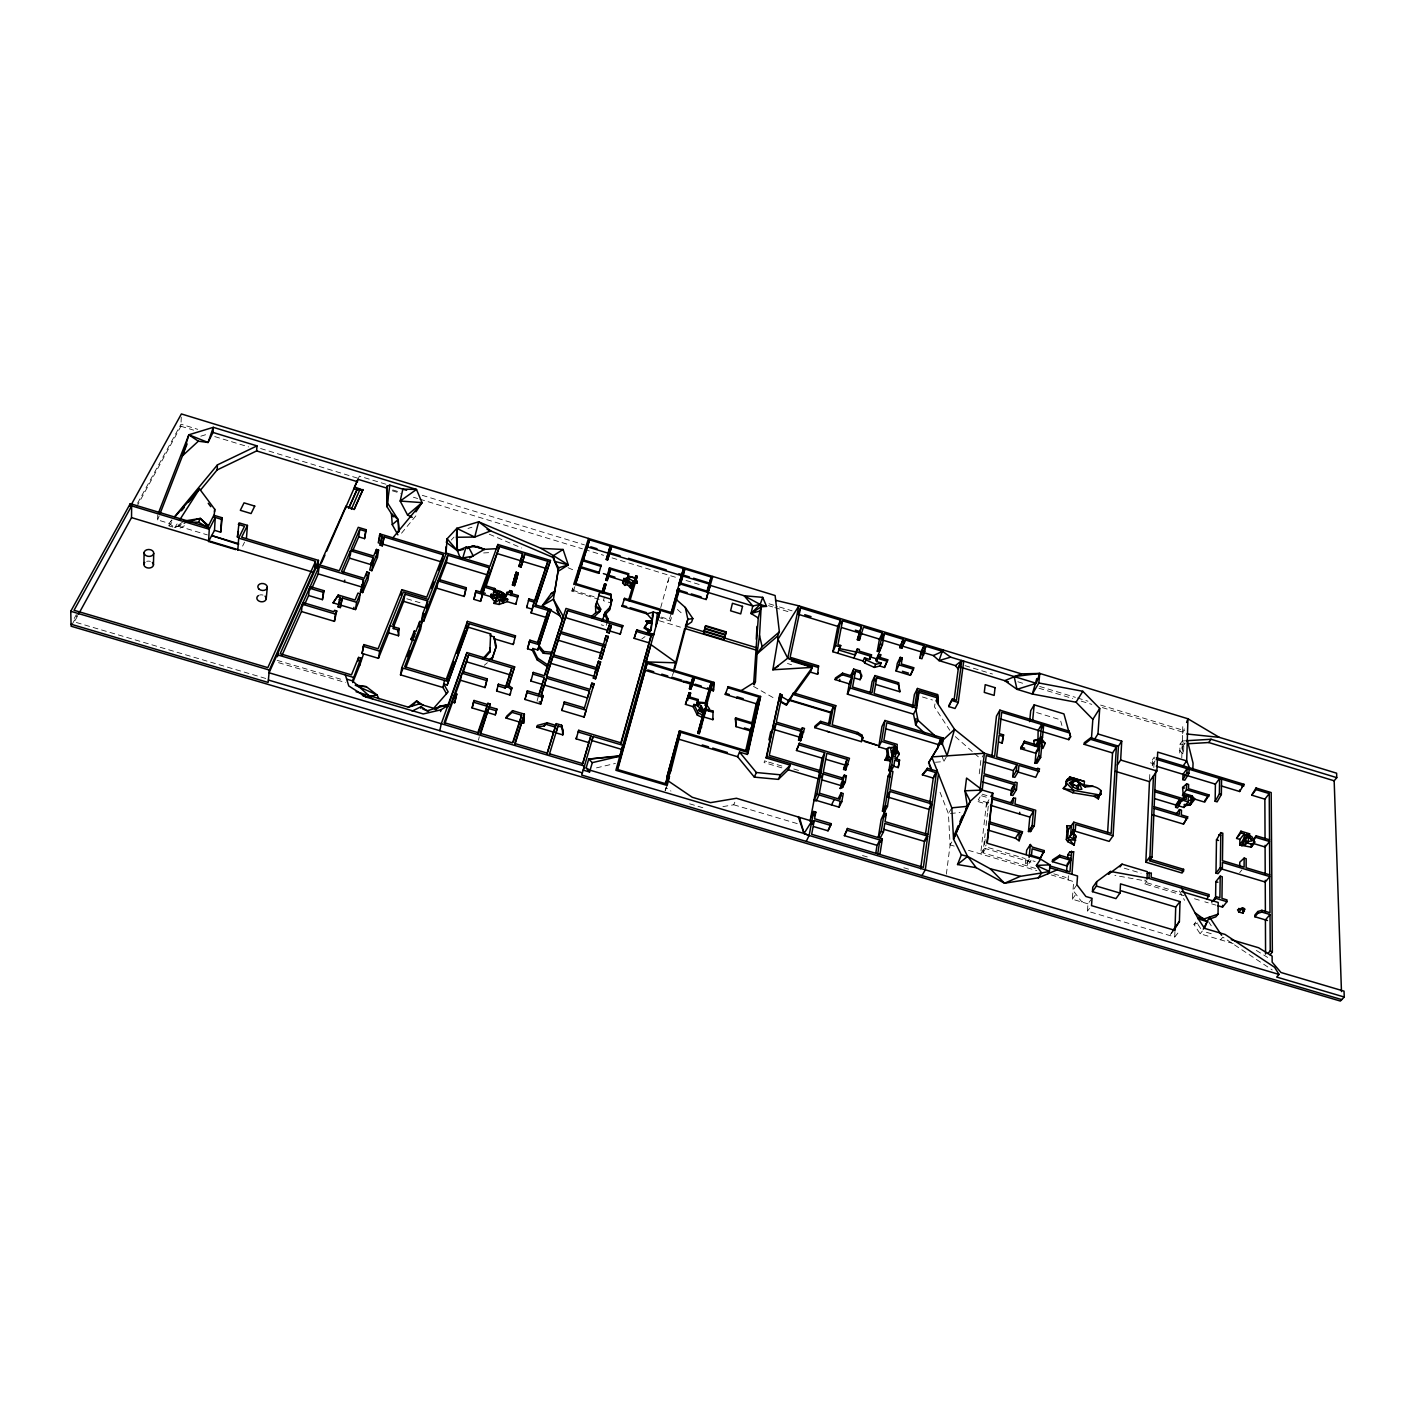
<?xml version="1.0" encoding="UTF-8"?>
<svg xmlns="http://www.w3.org/2000/svg" width="1415" height="1415" viewBox="0 0 1415 1415"><rect width="100%" height="100%" fill="white"/><g stroke="black" fill="none" stroke-linecap="round" stroke-linejoin="round"><path stroke-width="0.75" stroke-dasharray="5 3.75" d="M176.716 526.734L186.497 522.223L174.752 527.636L169.093 523.373L157.613 519.906L157.755 514.812M1185.222 743.07L1179.809 750.746L1183.559 754.266L1183.877 743.989L1182.303 740.965L1186.177 740.735L1183.877 743.989L1180.022 744.219L1179.668 754.903M172.842 527.052L169.004 525.902L169.093 523.373L171.852 520.03M1092.026 898.313L1087.958 903.831L1087.463 911.154L1174.751 936.995L1174.945 930.893M1181.773 757.892L1182.781 726.196M136.583 507.012L180.925 426.251L181.315 415.992M1152.305 765.798L1152.588 759.519M1153.826 767.549L1154.286 757.06L1150.324 762.773L1154.445 764.029M1184.125 895.66L1144.841 883.951L1145.018 879.918M1149.564 779.541L1149.847 773.262M1087.958 903.831L1072.34 899.215L1073.649 881.58L1051.416 874.983M1068.396 875.814L1068.077 879.918L1070.005 877.123M1027.874 860.249L1027.325 865.98L1031.04 860.302M1025.84 858.87L1025.221 865.361L1028.917 859.683L1035.143 861.523M986.573 802.376L980.648 853.952L986.22 844.897M1035.497 868.421L982.983 852.803L985.158 833.63M986.078 825.564L987.493 813.165M987.723 811.096L988.643 802.995L978.278 799.899L981.727 794.045L987.971 795.92M985.176 839.537L984.186 848.204L1033.834 862.973M979.251 773.793L980.011 767.514M980.259 765.427L981.002 759.165L983.567 754.708M946.37 874.134L950.119 844.879L948.421 813.678L939.082 789.782M934.944 703.962L934.519 706.969L949.748 730.246M607.424 620.442L606.186 626.279L601.234 624.793M478.465 740.187L479.296 736.72M665.085 790.578L665.828 787.607L670.94 791.073M537.046 701.203L538.443 696.021M658.152 617.276L670.339 620.973L671.453 616.887M599.182 599.394L571.89 591.116L573.836 584.077M594.052 596.723L573.606 590.515L574.578 586.995M660.717 607.601L669.666 575.392M604.417 597.165L603.374 600.65L610.926 602.949M573.606 590.515L574.879 586.588M571.89 591.116L572.951 587.809M667.668 582.556L668.428 580.256M670.993 614.358L669.242 619.522L661.017 617.028M670.339 620.973L671.506 617.524M672.408 675.503L674.194 670.409M1182.533 733.554L1185.239 726.16M665.315 790.419L667.173 785.466M157.613 519.906L159.17 515.909M954.188 846.082L950.119 844.879L951.747 841.023M722.924 806.621L733.713 804.781L735.093 801.527M357.977 479.314L359.392 476.13L386.631 484.443M242.619 546.084L244.547 542.14M74.234 618.461L76.339 614.623M137.556 503.262L180.996 424.217L197.764 429.329M72.183 624.316L77.454 614.694M77.489 616.091L74.305 621.893L266.745 678.758M935.457 762.26L943.805 761.553L946.281 757.06M951.8 807.841L948.421 813.678L960.042 812.546M950.119 844.879L951.835 841.978M988.997 799.705L986.379 804.074L976.014 800.978M988.731 801.969L986.114 806.338L988.201 806.957M1172.947 930.309L1169.763 935.527L1174.061 930.097M982.983 852.803L986.52 847.054L1024.885 858.481M177.123 523.939L174.752 527.636L184.127 521.038M1152.235 764.967L1155.188 760.686M1076.903 884.764L1072.995 890.371L1081.962 902.062L1083.925 899.268M1180.022 744.219L1182.303 740.965M1072.34 899.215L1076.249 893.626M1087.463 911.154L1089.497 908.395M1144.841 883.951L1146.911 881.191L1114.879 875.39M1174.751 936.995L1179.084 931.583M1233.19 943.557L1200.115 933.758L1193.942 924.366L1196.135 921.66L1201.282 929.496M1239.681 872.631L1241.892 869.889M1200.115 933.758L1202.325 931.07M169.004 525.902L171.781 522.542M401.542 533.207L416.629 514.936M1220.579 939.825L1222.825 937.137L1272.226 969.912M169.093 523.373L171.993 520.083M451.244 540.088L454.003 537.116M484.266 665.28L487.397 662.733M641.826 638.943L645.028 636.626M184.463 525.761L178.679 528.803L178.768 526.274L207.404 534.905M1193.942 924.366L1197.762 923.058M200.824 436.191L206.908 434.317M467.994 528.432L471.956 527.229M596.493 767.867L615.454 763.41M483.629 552.947L491.889 552.487M1053.857 873.869L1066.114 877.512M968.444 850.327L1036.841 870.649M1206.429 932.273L1214.618 934.714M277.163 660.345L344.11 680.208M278.49 662.662L345.649 682.578M733.713 804.781L798.502 823.972M689.653 803.826L705.802 808.602M862.496 855.509L870.72 857.95M903.831 867.731L912.074 870.172M793.815 768.999L802.093 771.476M766.629 761.5L764.489 760.863L764.118 762.561L784.246 768.575M768.699 762.119L783.22 766.452M1124.235 868.173L1141.056 873.197M1146.981 882.801L1180.057 892.653M1194.472 898.737L1202.732 901.213M1204.802 901.833L1208.233 902.858M1211.682 903.867L1215.998 905.158M406.83 598.775L421.281 603.126M981.532 795.761L987.776 797.635M1036.629 712.559L1060.348 719.775L1061.922 725.471M922.438 696.976L932.467 700.018M659.337 620.76L680.456 627.163M787.483 663.494L791.551 664.714M422.254 495.321L584.466 544.881M260.608 448.52L359.056 478.588M769.017 603.781L777.401 606.345M779.506 607L792.099 610.838M1039.636 686.434L1075.382 697.347M1077.487 698.002L1087.994 701.203M1100.605 705.059L1184.726 730.741M392.786 489.944L398.906 491.801M180.925 426.251L193.607 430.125M214.744 436.581L248.562 446.892M392.273 490.775L400.728 493.357M413.41 497.231L417.637 498.522M419.742 499.159L582.467 548.843M584.59 549.498L603.604 555.299M612.058 557.881L677.573 577.886M686.027 580.468L700.832 584.979M768.451 605.638L772.678 606.929M774.801 607.566L789.588 612.094M964.995 665.634L992.481 674.035M1017.845 681.765L1024.177 683.71M1038.964 688.221L1072.782 698.55M1081.237 701.132L1091.814 704.352M1102.373 707.588L1184.797 732.74M489.289 534.216L521.693 548.012M568.069 567.733L574.048 570.298M753.505 686.399L775.632 699.063M1256.29 950.42L1267.663 957.442M955.32 736.631L972.972 752.126M974.581 753.523L981.002 759.165M677.396 609.458L683.728 615.03M1208.498 921.607L1212.124 927.073M1179.456 890.902L1184.55 900.329M941.965 755.734L943.805 761.553M1182.091 747.491L1183.559 754.266M146.7 561.366A4.793 3.449 3.4 0 1 150.361 561.384M259.476 595.096A4.705 3.467 6 0 1 263.048 595.096"/><path stroke-width="1.5" d="M894.139 754.16L894.846 745.404L881.527 741.407L878.768 746.872L886.533 749.207L887.205 755.115L884.994 760.103L890.442 760.952L894.846 745.404M1251.727 795.159L1256.042 789.588L1269.237 793.585L1264.869 799.157L1251.727 795.159L1256.042 787.978L1271.183 792.559L1272.35 952.136L1269.998 954.789M1248.702 835.628L1251.833 836.583L1254.734 842.031L1251.302 847.143L1239.841 845.073L1239.876 839.413L1244.245 833.877L1240.92 832.887L1236.569 838.405L1239.876 839.413M1249.587 833.806L1247.977 841.73L1244.386 839.714L1248.826 836.424L1249.587 833.806L1240.92 831.189L1236.569 838.405M1244.634 909.721L1243.201 909.898L1244.369 911.172L1243.944 908.342L1243.077 913.223L1238.832 911.968L1237.541 909.792L1242.547 907.917L1244.634 908.996L1243.077 913.223L1243.201 909.898L1238.656 908.448M1221.428 785.979L1239.681 791.516L1243.962 784.299L1156.338 757.679M1269.768 874.859L1246.137 867.766L1246.173 858.71L1244.139 858.109L1244.103 867.165L1222.454 860.656L1222.825 833.223L1220.809 832.621L1216.493 839.856L1215.98 873.055L1217.997 873.674L1222.365 868.173L1222.436 862.389L1269.768 876.593L1265.24 882.023L1220.137 868.509M1239.841 845.073L1244.227 837.892L1244.245 833.877M1254.221 842.951L1250.984 844.118L1246.88 842.88L1241.839 845.675L1246.226 838.494L1246.244 834.479L1249.587 835.487L1246.615 838.069L1246.244 834.479M1239.681 791.516L1239.699 789.906M1239.717 866.387L1239.752 862.23L1244.139 858.109M1240.92 832.887L1240.92 831.189M220.669 532.199L221.483 519.323L215.257 517.448L214.496 530.324L220.669 532.199L222.243 517.784L213.842 515.255L207.846 527.034L130.268 503.652L130.251 506.535L181.385 413.941L775.119 595.52L779.364 631.851L777.631 636.078L757.025 653.872L755.415 681.694L754.142 684.825M78.532 614.163L131.524 517.607L131.648 505.863L209.261 529.245L208.571 541.467L235.721 549.621M1217.643 905.653L1222.542 907.121L1226.982 901.691L1227 899.905L1221.959 898.401L1222.242 876.769L1220.208 876.168L1215.839 881.651L1215.556 898.914M1222.542 907.121L1222.578 905.335M1220.208 876.168L1219.889 897.782L1216.086 896.65L1211.7 902.098M1215.98 873.055L1220.314 867.572L1220.809 832.621M1215.131 801.279L1219.376 793.939L1219.606 778.515L1215.414 784.14L1215.131 801.279L1217.112 801.881L1221.357 794.54L1221.57 779.117M1213.858 901.16L1216.086 896.65M1208.994 919.202L1215.821 916.867L1218.032 914.161L1218.209 902.452L1181.56 891.521M143.905 564.09L144.118 552.469M1191.996 798.29L1204.749 802.146L1208.958 794.894L1188.512 788.703L1188.618 784.494L1186.637 783.892L1182.604 787.465L1183.577 799.422M1206.995 899.109L1209.206 894.598L1151.138 877.265L1151.315 872.967L1147.247 873.409M153.439 565.045L153.722 553.424A4.829 3.467 3.5 0 0 146.912 549.745A4.829 3.467 3.5 0 0 146.116 555.688A4.829 3.467 3.5 0 0 153.722 553.424M484.673 657.993L489.838 652.174L489.944 648.052M489.838 652.174L490.634 633.938L468.241 627.199L469.019 623.644L514.936 637.44L515.485 635.83L467.428 621.38L446.309 679.112L404.672 666.713L421.935 622.122L419.742 621.468L415.833 631.568L414.224 631.09L414.524 636.785M1184.974 797.193L1183.824 793.373L1191.996 795.849L1194.932 799.174L1190.333 804.817L1188.14 801.898L1181.808 799.953L1177.687 805.577L1184.001 807.487L1184.037 805.966L1190.333 804.817L1193.34 798.874L1186.442 795.177L1182.197 800.855M521.994 722.764L523.621 723.242L523.833 715.866L514.936 744.467M1191.908 799.21L1191.996 795.849L1190.528 797.848M1192.88 769.389L1193.04 763.127L1187.291 740.116M513.344 741.831L519.783 722.11L506.004 718.024L506.588 716.308L512.619 710.648L524.381 714.15L523.621 723.242M1189.467 767.744L1186.69 760.934L1157.682 752.108L1156.886 771.034L1149.475 781.646L1145.832 862.195L1182.038 873.02L1183.541 871.039L1183.594 869.305L1149.422 859.082M1182.356 795.389L1186.477 789.729L1186.637 783.892M1182.852 779.63L1186.973 772.767L1187.079 768.646L1183.011 774.323L1182.852 779.63L1184.815 780.213L1188.936 773.351L1189.06 769.247M1152.128 814.669L1183.506 824.114L1187.698 816.826L1181.33 814.916L1181.49 810.176L1179.473 809.575L1176.396 813.802M1154.799 791.781L1179.809 799.351L1175.706 804.976L1175.617 807.328L1177.616 807.93L1181.808 799.953M1050.072 867.802L1077.54 875.973L1076.903 884.764L1085.906 896.491L1092.026 898.313L1091.531 905.635L1174.061 930.097L1179.402 921.395L1180.004 901.585L1120.503 883.88L1120.008 893.077L1115.94 898.613L1092.451 891.645L1092.751 887.258L1096.713 881.669L1110.474 871.445L1148.98 878.414L1209.171 896.367M1183.506 824.114L1187.698 816.826M1174.945 930.893L1175.724 907.068L1180.004 901.585M1179.473 809.575L1179.332 814.297L1154.145 806.709M1175.617 807.328L1179.809 799.351M708.402 696.268L709.976 689.83L713.355 690.856L713.885 682.348L646.001 661.902L650.918 644.621L676.388 662.821L674.194 670.409M713.355 690.856L713.885 682.348M540.99 548.348L563.082 549.48L568.282 564.939L558.607 567.786L553.424 599.253L559.88 615.72L542.387 605.532L554.344 593.822L558.607 567.786L554.68 561.401L553.442 555.617L540.99 548.348L478.659 521.817L456.833 528.379L447.105 538.797L446.397 542.423L457.416 550.718L460.246 557.97M456.479 537.258L456.833 528.379L474.732 537.063L490.757 530.908L478.659 521.817L474.732 537.063L456.479 537.258L457.416 550.718L463.466 549.462M592.319 762.632L589.56 771.989L586.146 767.938L588.711 759.077L592.319 762.632L619.805 756.211L622.954 745.334L593.15 736.472L591.859 740.54L621.61 749.366M1183.541 871.039L1149.334 860.815L1151.987 857.225L1155.719 770.291M1146.999 879.175L1147.317 871.675L1122.042 864.14L1108.476 874.24L1110.474 871.445M1148.98 878.414L1149.245 872.347M1145.832 862.195L1149.935 856.606L1153.455 775.951M158.551 512.761L188.849 434.794L198.348 441.197L208.058 442.471L213.011 432.442L213.294 427.33L416.505 489.449L422.024 502.626L415.922 511.841M753.629 684.259L758.245 617.966L761.164 606.805L760.156 604.435L744.184 595.75L710.471 585.456L708.031 592.337M779.364 631.851L762.154 646.673L757.025 653.872L759.519 635.636L761.164 606.805L766.559 606.381L762.685 597.342L744.184 595.75L752.798 605.991L751.029 613.491L758.245 617.966M214.567 511.77L214.726 509.259L199.533 488.9L174.894 516.811M217.132 469.939L217.432 464.881L256.999 445.884L256.61 450.925L217.132 469.939L200.771 489.767M756.264 639.226L757.007 626.332M916.036 718.466L915.664 724.904L925.357 733.731M1073.985 830.835L1109.148 841.377L1113.092 835.734L1118.434 746.165L1121.741 741.177L1097.969 733.961L1094.75 738.966M1117.319 765.002L1120.645 760.032L1121.741 741.177M1116.364 747.155L1112.544 752.939L1084.173 744.325L1090.629 739.337L1116.364 747.155L1111.146 833.382L1073.79 822.186L1066.981 831.649L1066.362 839.573L1067.706 841.642L1074.144 845.091L1076.001 836.407L1072.941 832.48L1076.001 836.407L1074.639 838.441M1107.609 832.586L1112.544 752.939M1092.451 891.645L1096.43 886.073L1096.713 881.669M1097.969 733.961L1099.72 708.473L1082.811 691.281L1038.84 682.967L1032.366 694.022L1017.014 689.335L1004.721 680.668L1021.435 673.876L1039.76 673.434L1187.928 718.767L1219.27 737.339L1336.609 773.191L1336.768 777.649L1334.168 780.797L1341.473 991.579M246.458 538.213L247.448 525.389L239.064 522.86L237.366 537.222L238.428 531.421M237.808 550.24L238.693 538.107L244.512 526.274L238.304 524.399M1090.629 739.337L1090.753 737.746L1118.434 746.165M1091.46 738.418L1092.84 719.351L1099.72 708.473M1084.173 744.325L1084.279 742.734L1090.753 737.746M1084.138 785.06L1084.403 781.416L1069.616 777.047L1066.132 781.328L1065.76 785.856L1063.249 788.491L1072.729 792.718L1094.007 796.291L1098.358 798.874L1100.852 790.507C1094.874 784.069 1084.88 787.165 1078 782.283L1075.011 778.551L1067.458 779.276L1066.132 781.328L1075.011 778.551L1085.093 786.952L1093.088 786.245M445.584 553.23L446.079 546.738M1071.933 874.311L1073.649 851.759L1069.793 851.812L1067.9 854.607L1067.6 858.463M1066.981 831.649L1066.91 825.741L1071.332 825.865L1070.766 833.311L1072.818 833.93L1075.276 830.269L1075.718 824.521L1113.092 835.734M1066.556 871.764L1067.14 864.229L1070.996 858.587L1059.694 855.226L1052.512 859.878L1052.371 861.647L1066.998 865.998L1070.854 860.355L1059.552 856.995L1052.371 861.647M1071.562 851.14L1069.97 871.888L1049.488 865.785M1076.001 836.407L1073.295 838.918L1069.581 836.813L1073.207 829.65L1073.79 822.186M840.828 796.397L841.094 792.878L843.252 793.514L841.784 801.721L839.095 807.151L814.279 799.776L816.88 794.31L820.965 772.643L766.771 756.459L766.116 757.945L790.331 765.179L788.261 769.778L778.356 779.382L754.354 777.136L737.604 756.724L678.174 739.001M1066.362 839.573L1067.706 837.538L1068.325 829.615L1066.91 825.741M1042.165 731.573L1068.803 739.656L1070.607 736.791L1069.086 731.166L999.874 710.135L996.478 716.078L991.915 755.928M1067.458 779.276L1065.76 785.856M1070.607 736.791L1069.086 731.166M1068.803 739.656L1068.926 738.064M1059.552 856.995L1059.694 855.226M646.567 632.894L653.606 634.946L653.695 633.973L646.567 632.894L650.688 630.418L651.837 621.468L645.965 621.079L647.858 623.325L651.271 623.201L651.837 621.468L648.424 621.61L644.25 628.03L649.609 632.01L650.175 630.294L646.885 628.755L650.688 630.418M1057.076 869.889L1038.38 877.831L1004.544 883.243L976.191 867.678L957.531 864.53L961.369 854.819L953.533 839.095L967.312 806.338L964.959 790.79L982.417 790.083L992.87 793.231L987.228 843.234L1040.626 859.135L1049.948 864.848L1049.382 871.41L1047.754 873.851M1030.403 855.102L1040.396 858.074L1044.305 850.627L1032.278 847.037L1030.35 844.507L1026.671 850.22L1026.246 854.536M1040.396 858.074L1044.305 850.627M213.983 517.448L214.726 509.259M266.232 598.757L267.276 587.437M794.505 694.004L810.3 672.072L817.605 674.283L818.542 665.881L790.118 657.268L800.589 607.955L840.545 620.159L835.646 645.558L832.887 651.749L863.062 660.947L864.671 662.998L874.293 667.402L879.776 666.023L884.516 667.456L887.718 659.797L880.218 657.515L880.714 654.721L878.697 654.101L875.779 660.239M1073.295 838.918L1073.897 832.338L1070.766 833.311M986.998 842.792L991.95 798.874L1033.481 811.326L1029.837 817.092L1028.457 831.525L1030.598 831.542L1030.951 827.669M1029.13 857.508L1030.35 844.507M1028.457 831.525L1032.119 825.776L1033.481 811.326M1039.866 746.43L1037.867 745.829L1039.99 742.327L1042.006 742.946L1040.644 757.396L1037.071 763.233L1034.984 763.286L1038.734 755.734L1039.512 747.456L1024.159 742.822L1020.657 748.694L1035.939 753.311L1039.512 747.456M1036.098 751.701L1039.654 745.846L1039.99 742.327M1035.497 745.617L1040.503 736.967L1041.67 724.48L1038.132 730.352L1037.867 745.829M1040.184 743.158L1041.864 738.648L1039.441 738.718L1038.186 742.539L1040.184 743.158L1042.501 737.586L1043.669 725.081L1041.9 728.018M1031.394 856.482L1032.119 848.805L1044.146 852.396M1030.598 831.542L1034.259 825.812L1035.709 810.247L1014.98 804.021L1015.599 798.113L1013.458 798.131L1010.788 802.482M1017.456 771.847L1035.727 777.348L1039.583 768.858L1037.549 768.239L1037.443 769.265L996.673 756.954L999.114 735.234L1002.952 736.401L1002.191 743.105L998.937 742.132M1035.939 753.311L1034.984 763.286L1040.644 757.396L1038.734 755.734M1038.84 682.967L1039.76 673.434L1014.131 676.547L1017.014 689.335L1036.311 683.321L1039.76 673.434M247.448 525.389L241.664 537.222L318.481 560.375L269.345 670.056L268.125 682.437L71.068 624.227M1029.607 721.65L1030.704 710.755L1034.188 704.847L1063.938 713.903L1068.679 731.042M1032.685 720.111L1034.188 704.847M1092.84 719.351L1076.054 702.229L1032.366 694.022L1036.788 678.563M1024.159 742.822L1024.336 741.195L1039.654 745.846M1019.507 813.996L1019.684 812.298M277.535 656.702L277.906 653.058M982.222 789.924L983.92 775.455L1014.838 784.759L1011.301 790.578L1010.841 794.859L1012.892 795.478L1016.448 789.676L1017.173 782.69L1015.121 782.071L1015.015 783.079L984.115 773.793L986.255 755.522L1016.907 764.772L1016.271 770.927L1012.733 776.764L1014.785 777.366L1018.322 771.529L1018.942 765.391L1039.335 771.529M1020.657 748.694L1024.336 741.195M1012.733 776.764L1013.388 770.609L1016.907 764.772M1013.458 798.131L1012.91 803.402L992.127 797.176M1010.841 794.859L1014.396 789.057L1014.838 784.759M928.541 762.862L939.931 743.865L942.019 744.414L943.363 738.117L884.959 720.483L881.952 726.532L878.768 746.872M301.466 611.528L302.297 604.187L335.39 614.092L334.418 621.362L301.466 611.528L282.08 655.074M302.615 606.239L303.022 602.56L333.869 611.793L334.524 610.307L336.735 610.979L334.418 621.362M999.874 710.135L994.621 756.353L984.398 753.258L931.76 756.919L951.8 807.841L953.533 839.095L970.265 801.315L982.417 790.083L966.551 778.055L964.959 790.79L970.265 801.315L965.614 809.256M308.594 595.52L309.461 588.162L323.345 592.337L322.425 599.659L308.594 595.52L304.596 604.506M309.744 590.25L310.168 586.571L319.118 566.531L363.549 579.902L362.735 585.368M697.737 704.776L699.505 703.096L705.855 702.937L705.271 705.324L706.686 705.749L703.909 710.843L698.391 710.312L701.203 705.961L699.169 704.422L697.312 705.89L703.909 710.843L701.203 705.961M979.941 790.95L984.398 753.258L954.559 729.326L936.907 702.424L937.544 697.913L918.512 692.147L915.876 709.587L918.034 720.359L935.863 736.561M314.661 567.486L315.35 561.843M317.19 567.981L317.632 564.302L339.299 570.829L358.26 527.317L366.255 529.758L364.539 538.62L358.703 536.851L359.746 529.475L365.618 531.262L364.539 538.62M317.508 568.476L318.481 560.375M311.972 587.915L318.216 573.889L319.118 566.531M509.63 592.071L509.807 590.568L511.929 591.205L511.027 595.697M310.168 586.571L324.053 590.727L322.425 599.659M406.583 490.298L389.815 485.168L386.967 506.676L393.458 516.829M651.271 623.201L653.394 612.041L659.284 613.827L660.434 610.36L615.896 770.291L667.173 785.466L669.437 776.534L667.968 776.092L665.51 782.725L666.96 783.149L665.581 782.725M626.703 606.628L622.37 605.302L622.069 606.327L647.009 613.898L653.394 612.041L651.024 630.542L650.175 630.294M345.667 508.18L345.914 506.322L354.245 509.506L362.806 490.103L354.564 486.955L357.977 479.314L386.649 488.069L386.967 506.676M922.898 652.368L933.352 655.552L939.012 660.61L955.408 665.616L961.775 660.54L956.452 700.301L952.313 699.045L949.094 705.059L948.881 706.633L955.019 708.49L958.256 702.494L963.739 661.141M948.881 706.633L952.313 699.045M954.064 700.089L958.574 666.589L961.775 660.54L958.238 669.03L955.408 665.616M338.114 606.929L340.095 597.36L337.548 596.599L333.073 602.843L339.087 604.647L338.114 606.929L340.308 607.583L342.288 598.014L356.562 602.295L355.501 609.564L341.28 605.319M354.564 486.955L354.316 488.794L357.093 489.643L349.328 507.083M339.335 602.825L340.095 597.36M938.446 773.917L925.304 869.818L921.943 875.584M942.019 744.414L943.363 738.117M340.308 607.583L342.288 598.014M326.688 551.143L357.977 479.314M357.093 489.643L362.806 490.103M342.943 573.181L349.47 558.129L350.495 550.771L372.976 557.563L372.145 563.046M940.285 740.593L940.515 738.948M887.913 795L889.805 791.392L932.114 804.038L927.922 834.372L885.047 821.637L886.321 813.537L884.18 812.9L881.138 819.515L878.414 836.672L880.554 837.309L883.438 831.967L884.782 823.406L927.692 836.159L923.376 867.36L811.662 834.302L814.244 820.541L830.693 825.405L831.012 823.618L814.58 818.754L815.818 812.122L813.66 811.467L811.025 816.915M936.429 772.785L933.458 778.162L922.35 774.819L927.126 769.972L936.429 772.785L932.361 802.305L890.07 789.676L892.936 771.493L890.831 770.857L888.001 776.287L882.465 811.166L884.587 811.803L887.453 806.409L889.805 791.392M936.836 769.831L936.677 771.087L927.356 768.292L922.35 774.819M937.367 748.588L941.081 739.125L886.763 722.747L883.88 740.381L897.198 744.378L896.845 753.753L894.139 747.774L889.009 747.474L886.533 749.207M350.389 554.751L350.902 551.072M920.634 868.792L924.543 840.669M925.445 834.178L929.124 809.38L932.114 804.038M929.673 803.879L933.281 777.914M927.126 769.972L927.356 768.292M697.312 705.89L697.807 704.175M1036.311 683.321L950.615 657.144L939.012 660.61L942.814 649.839M937.544 694.57L938.269 703.414L937.544 694.57L917.486 688.468L914.391 694.535L912.41 707.588M333.073 602.843L338.238 594.99L355.041 600.031L357.977 593.097L360.171 593.752L359.092 601.039L355.501 609.564M350.495 550.771L341.493 571.483L364.203 578.328L366.892 571.978L369.067 572.633L367.953 579.938L362.647 592.584L360.471 591.93L363.549 579.902M362.647 592.584L363.726 585.297L369.067 572.633M366.344 575.64L366.892 571.978M372.835 699.116L352.476 680.863L360.86 658.081L358.614 657.409L351.451 674.884L280.188 653.748L309.461 588.162M372.976 557.563L369.704 570.033L371.844 570.687L377.434 557.386L378.566 550.064L376.425 549.427L373.631 556.024L351.168 549.232L359.746 529.475M917.486 688.468L914.833 705.908L874.063 693.545L876.769 677.75L898.295 684.294L899.834 691.758L875.832 684.471M950.615 657.144L942.602 651.36L925.958 646.266L921.943 658.771L919.962 658.17L923.995 645.665L905.158 639.916L901.815 648.265L899.834 647.663L903.177 639.315L884.322 633.549L882.146 638.165M918.034 720.359L915.664 724.904L913.524 714.15L916.637 708.119L919.272 690.662L937.314 696.145M371.844 570.687L372.959 563.365L378.566 550.064M358.066 661.017L358.614 657.409M375.859 553.088L376.425 549.427M386.649 488.069L386.932 486.229L389.815 485.168M919.962 658.17L920.935 651.767L923.995 645.665M496.364 548.684L484.425 549.356L477.527 546.491L466.048 547.145L457.416 550.718L447.105 538.797L445.955 553.919L380.016 533.933L378.247 542.776L380.847 543.555L380.157 545.2L382.28 545.854L384.119 536.869L443.249 554.804L441.851 562.038L382.97 544.209M352.724 682.525L359.746 665.262L360.86 658.081M378.884 541.255L380.016 533.933M388.665 632.823L398.535 635.777L398.376 630.064L393.317 628.543L393.618 626.739L389.886 625.625L388.665 632.823L378.459 658.329L362.081 653.447L363.867 644.586L378.088 648.813L401.878 589.684L426.764 597.165L443.249 554.804M363.867 644.586L362.081 653.447M380.157 545.2L381.997 536.232L379.379 535.436M380.847 543.555L381.997 536.232M893.466 766.169L898.224 767.602L899.533 759.943L894.97 758.564L895.837 752.992L893.749 752.373L892.051 755.663L894.121 756.3M898.224 767.602L899.533 759.943M913.418 669.242L913.665 667.703L901.302 663.936L902.257 657.94L900.258 657.338L897.269 663.44L896.049 670.975L910.376 675.326L913.418 669.242L899.038 664.873L896.049 670.975M382.28 545.854L384.119 536.869M879.9 854.483L882.359 838.847L847.426 828.482L844.366 835.664L877.035 845.339L879.9 839.997L847.125 830.287L844.366 835.664M887.63 758.776L890.442 760.952L888.903 770.662L890.99 771.299L893.82 765.851L894.704 760.244L899.268 761.624M910.376 675.326L913.665 667.703M875.779 853.227L877.035 845.339M877.725 853.846L879.9 839.997M878.414 836.672L881.28 831.33L884.18 812.9M882.465 811.166L885.312 805.772L890.831 770.857M888.903 770.662L891.715 765.232L893.749 752.373M884.587 811.803L885.259 807.505M890.99 771.299L891.574 767.549M901.815 648.265L905.158 639.916M898.295 684.294L898.543 682.72L875.001 675.574L872.065 681.694L870.207 692.519M899.834 691.758L898.543 682.72M899.038 664.873L900.258 657.338M899.834 647.663L903.177 639.315M881.527 741.407L884.959 720.483M378.459 658.329L379.644 651.148L403.417 591.912L428.32 599.412L446.291 553.088L489.926 566.336L497.903 544.474L550.47 560.481L535.277 606.398M884.516 667.456L887.718 659.797M1002.191 743.105L1003.571 734.916L999.291 733.624L1001.696 712.329L1068.944 732.758M841.147 623.874L842.526 620.778L861.452 626.562L857.349 639.704L859.347 640.323L863.451 627.163L882.341 632.929L879.44 639.102L877.318 651.307L879.316 651.908L882.412 644.709L884.322 633.549M393.317 628.543L394.272 625.112L392.751 624.652L404.955 594.141L427.701 600.986L426.339 608.185M400.94 595.096L401.878 589.684M833.4 706.633L830.092 724.179L820.647 721.349L815.075 726.001L814.757 727.646L861.346 741.637L862.849 737.516L861.859 735.075L857.702 732.492L832.179 724.816L835.77 705.643L793.532 692.89L789.853 700.478L830.57 712.753L833.4 706.633L792.524 694.305M861.346 741.637L862.849 737.516M847.125 830.287L847.426 828.482M879.776 666.023L881.244 662.963L876.486 661.513L876.929 658.93L870.243 656.896L869.801 659.478L864.512 657.869L863.062 660.947M875.001 675.574L872.011 692.926L852.591 687.053L855.456 671.294L859.931 672.638L861.523 676.635L860.072 679.695L854.465 677.997M876.486 661.513L878.697 654.101M877.318 651.307L880.413 644.108L882.341 632.929M879.316 651.908L880.024 647.84M862.566 739.178L861.859 735.075M398.057 631.851L399.012 628.419L393.971 626.916M393.618 626.739L403.682 601.375L404.955 594.141M861.576 736.72L857.419 734.137L857.702 732.492M869.801 659.478L871.516 654.862L859.117 651.077L859.4 649.467L857.402 648.848L855.261 653.482M861.523 676.635L860.196 671.081L853.705 669.1L850.857 675.256M841.872 778.957L844.26 775.137L846.382 775.774L845.286 782L842.579 787.465L840.174 788.473L843.393 780.019L822.982 773.934L821.231 777.578M844.26 775.137L843.694 778.303L823.3 772.219L826.838 753.275L847.072 759.342L843.57 769.442L845.675 770.078L849.478 758.281L799.298 743.246L796.468 750.481L822.133 758.157L824.733 752.639L798.962 744.927L796.468 750.481M839.095 807.151L840.05 801.757M842.579 787.465L843.287 783.521M845.675 770.078L846.418 765.869M859.931 672.638L860.196 671.081M843.393 780.019L840.174 788.473L845.286 782L843.022 782.053M843.57 769.442L847.072 759.342M860.072 679.695L861.788 675.079M446.521 693.774L442.966 687.495L400.498 674.849L401.789 667.738L415.196 633.195M813.66 826.572L828.005 830.817L831.012 823.618M1072.729 792.718L1074.073 790.684L1067.087 783.804L1063.249 788.491L1098.765 794.823L1098.358 798.874L1097.403 796.857L1098.765 794.823L1101.188 794.24L1100.852 790.507M913.524 714.15L847.39 694.146L849.265 683.87L852.131 677.732L842.279 674.743L835.115 679.589L849.265 683.87M847.39 694.146L850.256 688.026L853.705 669.1M853.97 658.17L857.402 648.848M857.349 639.704L861.452 626.562M859.347 640.323L859.984 636.838M1184.09 804.463L1190.333 804.817L1191.996 795.849M418.752 626.845L419.742 621.468M436.51 588.074L464.208 596.44L465.73 589.277L437.907 580.875L436.51 588.074L423.669 621.327L421.493 620.672L422.837 613.491L427.701 600.986M421.935 622.122L420.591 629.286L405.734 667.756M806.249 841.412L809.132 835.469L813.66 811.467M822.133 758.157L818.684 776.41L821.284 770.927L824.733 752.639M839.449 680.898L839.749 679.324M822.982 773.934L819.037 794.947L816.154 800.943L814.014 800.306M842.279 674.743L842.579 673.169L852.414 676.158L849.566 682.295M1244.634 908.996L1243.077 911.455M423.669 621.327L425.031 614.145L437.907 580.875M837.645 653.199L840.722 645.488L837.963 644.639L842.526 620.778M835.115 679.589L835.416 678.015L842.579 673.169M810.052 821.284L818.1 778.675L820.965 772.643M828.606 723.896L830.817 712.205L790.083 699.93L786.669 704.688L779.683 700.69M839.325 648.583L839.024 650.122L855.403 655.092L855.969 651.944L839.325 648.583L840.722 645.488M437.111 586.518L438.508 579.319L447.812 555.246L489.378 567.857L488.175 573.216M832.887 651.749L837.786 626.385L840.545 620.159M814.757 727.646L820.329 722.994L820.647 721.349M439.428 580.521L446.397 562.48L447.812 555.246M420.856 708.402L421.21 706.651L426.888 710.861L448.502 704.475L448.113 706.226L466.968 652.563L514.635 666.836L508.763 686.045M818.542 665.881L818.241 667.456L787.731 658.205L778.002 639.262L777.631 636.078M817.605 674.283L817.923 672.709M798.962 744.927L799.298 743.246M799.493 735.375L802.393 727.823L804.498 728.46L800.642 740.77L798.538 740.133L801.651 731.467L798.538 740.133M800.642 740.77L802.093 733.501M442.966 687.495L444.452 680.438M438.508 579.319L466.313 587.72L464.208 596.44M440.56 711.586L440.932 709.835L447.901 705.431L447.511 707.182L448.502 704.475L439.8 706.244L434.936 709.163M356.067 691.758L408.404 707.199L416.611 701.026L419.176 703.98L433.68 708.278L448.148 691.829L443.709 683.976L447.175 685.001L469.019 623.644M611.97 599.465L610.431 606.717L604.948 612.465L607.937 618.709L607.424 620.442L605.001 614.8L609.387 610.183L611.97 599.465L598.899 595.503L599.925 591.983L595.556 606.133L595.733 612.695L591.824 616.25M803.773 732.103L775.986 723.773L769.282 755.398L821.284 770.927M766.116 757.945L780.107 693.916L782.088 695.048L776.34 722.11L801.987 729.804M439.8 730.688L441.285 723.719L466.968 652.563M768.964 739.921L770.768 731.537M766.771 756.459L780.107 693.916M1021.435 673.876L798.891 605.85L778.002 639.262L772.855 669.79L787.731 658.205L798.891 605.85L775.544 600.296M465.906 628.508L467.428 621.38M491.129 594.247L496.506 598.421L494.985 602.082L490.581 596.617L491.129 594.247L493.074 594.848L494.171 590.09L484.673 587.207L480.552 601.357L473.919 599.359L476.041 590.656L480.552 592.018L489.378 567.857M476.041 590.656L473.919 599.359M452.57 702.158L454.091 695.136L456.196 695.756L454.657 702.777L452.57 702.158L444.805 723.719M453.561 698.692L454.321 695.172M461.98 673.186L460.441 680.226L485.044 687.566L486.689 680.562L461.98 673.186L454.71 693.421L456.797 694.058L454.657 702.777M736.755 697.896L736.985 696.799L743.246 698.692M463.289 672.32L468.577 654.88L511.894 667.827L505.916 687.336M480.552 601.357L484.673 587.207M507.189 601.623L507.737 599.27L503.846 600.65L496.506 598.421L493.994 603.374L499.088 604.453L500.167 599.535L503.28 603.002L507.189 601.623L515.838 604.24L516.369 602.684M745.599 751.347L750.41 729.733L744.361 727.929M751.754 723.737L756.211 703.75L758.953 697.082L727.894 687.743L728.141 686.646L760.58 696.428L748.146 752.479L747.332 754.425L739.532 752.09L737.604 756.724M758.953 697.082L753.151 723.118L735.623 717.865L735.375 718.979L752.904 724.232L746.979 750.905L679.501 730.759L666.996 776.853L668.464 777.295L670.922 770.662L680.65 732.316L748.146 752.479M747.332 754.425L760.58 696.428M497.09 548.065L497.903 544.474M485.893 586.641L499.442 546.597L522.648 553.672L518.951 566.46L521.038 567.097L524.735 554.291L547.888 561.348L534.923 601.463M493.428 590.674L495.462 591.293L494.719 588.534L493.623 592.461L495.462 591.293L494.719 588.534L485.239 585.668L499.442 546.597M494.985 591.081L494.454 589.719M752.904 724.232L750.162 730.847L736.03 726.62L735.623 717.865M478.235 733.624L485.663 711.975L472.097 707.96L474.025 700.478L487.627 704.529L487.927 703.308L490.156 703.962L480.481 734.279M474.025 700.478L472.097 707.96M490.634 633.938L490.227 635.706L494.03 636.838L496.347 646.195L492.102 658.93L496.347 646.195M500.256 592.673L500.539 591.488L495.25 589.878L495.462 591.293M500.026 595.786L502.095 594.088L500.662 597.519L497.107 596.953L495.427 595.007L497.496 592.744L500.309 594.565M500.539 591.488L505.88 594.972L503.245 599.199L500.662 597.519L499.336 593.929L495.427 595.007M607.053 622.494L607.937 618.709M495.462 646.089L494.03 636.838M503.846 600.65L503.28 603.002L499.088 604.453M501.901 592.195L503.245 599.199L505.42 598.563L507.101 592.266L508.887 592.814L509.807 590.568M500.662 597.519L500.167 595.167L505.986 596.193L507.101 592.266M468.577 654.88L462.581 671.506L487.273 678.882L485.044 687.566M512.442 585.032L516.121 572.226L518.226 572.863L517.925 574.154L518.279 573.11L516.192 572.474L512.442 585.032L514.529 585.668L518.279 573.11M515.821 573.517L516.121 572.226M511.399 592.708L511.664 591.594L509.541 590.957L509.276 592.071L511.399 592.708L511.929 591.205M756.211 703.75L725.276 694.429L725.524 693.35L729.344 694.5M518.951 566.46L519.393 564.638L521.481 565.257L521.038 567.097M514.529 585.668L518.226 572.863M522.648 553.672L520.384 561.79L522.471 562.427L521.481 565.257M485.663 711.975L487.043 706.244L473.424 702.194M522.471 562.427L524.735 554.291M712.842 719.669L713.036 711.091L704.758 708.614L697.807 733.235L699.24 733.66L703.361 716.839L712.842 719.669L713.107 718.572M713.036 711.091L712.753 712.187L705.908 710.135L703.998 715.159M515.838 604.24L518.102 595.591L511.01 593.451L511.664 591.594M510.497 693.297L509.948 694.977L496.612 691.015L498.434 684.188L507.879 686.876L511.31 689.547L511.876 687.867L508.445 685.196M724.639 638.041L726.143 631.868L705.678 625.66L703.485 633.513L724.002 639.739L724.639 638.041L756.53 647.716M629.834 601.092L637.228 576.294L635.848 575.887L635.14 578.222L627.924 576.029L629.25 578.823L634.15 581.547L632.7 586.323L630.241 584.873L632.417 587.278L632.063 588.445L630.524 587.968L627.429 584.59L624.811 585.403L626.049 580.345L623.237 580.769L608.538 576.294L610.59 569.272L628.348 574.685L628.649 573.694L609.529 567.857L607.23 580.575L605.85 580.15L609.529 567.857M705.218 703.06L711.126 682.684L694.517 677.679L690.838 689.176L689.441 688.751L690.909 682.95L685.656 681.358M693.456 706.757L685.461 704.369L689.193 692.66L690.608 693.085L689.636 696.958L698.249 699.541L696.304 705.13L693.951 704.422L693.12 706.669L697.312 715.123L701.752 717.228L703.06 713.072L700.354 708.19M697.807 733.235L704.758 708.614M705.271 705.324L711.126 682.684M699.24 733.66L705.908 710.135M708.65 711.197L709.499 708.968L706.616 704.758L705.837 707.995L712.541 683.109L713.62 683.445M724.002 639.739L726.143 631.868M487.804 712.612L495.285 714.84L496.877 709.057L489.449 706.863M496.877 709.057L495.285 714.84M493.623 638.607L513.185 644.479L515.485 635.83M498.434 684.188L497.868 685.868L505.208 688.061L511.894 667.827M699.169 704.422L699.505 703.096M537.718 643.471L546.296 617.471L531.067 612.872L532.305 609.211L526.663 607.513L528.962 598.881L534.622 600.597L547.888 561.348M696.304 705.13L698.249 699.541M509.948 694.977L511.876 687.867M531.067 612.872L534.092 602.153L528.432 600.438L528.962 598.881M532.305 609.211L534.092 602.153M703.485 633.513L705.678 625.66M667.968 776.092L666.005 783.839L617.718 769.548L647.115 663.405L693.102 677.254L689.441 688.751M666.996 776.853L679.501 730.759M685.461 704.369L689.193 692.66M667.456 781.204L677.644 741.124M690.838 689.176L694.517 677.679M544.97 674.76L547.517 666.854L537.187 659.868L532.394 650.246L527.53 648.778L529.864 640.164L537.559 642.463L548.136 610.431L532.854 605.815M529.864 640.164L527.53 648.778M558.129 569.555L552.982 557.404L553.442 555.617L563.082 549.48M706.651 592.036L711.197 577.037L684.913 569.007L680.58 583.298M683.64 681.906L683.905 680.827M711.197 577.037L707.518 591.24L679.713 582.75L677.113 590.674L706.173 599.518L712.789 576.453M706.173 599.518L707.571 594.123M532.394 650.246L532.854 648.495L537.806 649.98L538.62 647.486L543.289 653.235L551.549 654.066L563.347 616.622L553.424 599.253L542.387 605.532L551.337 593.398L554.45 591.258M584.289 708.437L589.524 691.068L546.491 678.192L541.114 694.942L543.095 695.543L540.672 704.139L524.983 699.47L527.371 690.838L538.92 694.287L544.315 677.537L532.747 674.071L533.278 672.408L544.315 675.716L565.982 608.432L622.812 625.625L622.352 627.199L567.592 610.643L560.835 631.674L605.602 645.116L605.036 646.92M537.806 649.98L540.017 642.233M546.296 617.471L548.136 610.431M525.991 696.038L527.371 690.838M519.783 722.11L521.604 715.212L512.053 712.364L506.004 718.024M539.062 694.942L542.423 684.471L530.908 681.04L533.278 672.408M537.187 659.868L537.647 658.134L532.854 648.495M550.47 560.481L535.507 604.895L550.771 609.511L539.08 645.735L543.749 651.484L552.009 652.333M674.053 668.711L684.683 628.437L755.628 649.945M543.289 653.235L543.749 651.484M542.9 682.738L543.838 679.271M547.517 666.854L551.549 654.066M670.869 613.562L678.068 588.746L679.43 589.171L672.673 614.092L624.21 599.376L624.51 598.35L628.861 599.677M677.113 590.674L677.378 589.666L687.265 592.69M680.067 585.138L678.722 584.731L683.569 568.582L611.616 546.579L607.619 559.951L606.257 559.544L610.254 546.172L589.56 539.84L583.157 559.809L601.18 565.31L598.846 573.34L580.875 567.875L582.821 560.818L600.862 566.301L601.18 565.31M678.068 588.746L671.577 612.642L630.259 600.084M679.713 582.75L679.43 583.758L752.798 605.991L760.156 604.435L766.559 606.381M678.722 584.731L683.569 568.582M680.65 583.404L684.913 569.007M541.238 695.579L546.491 678.192M546.526 677.325L552.894 656.401L598.174 669.985L597.855 671.011L595.715 670.356L593.345 678.174L595.503 678.811L597.289 672.939L595.131 672.302L595.715 670.356M540.672 704.139L543.095 695.543M553.389 655.888L560.322 633.283L602.967 646.124M560.941 632.363L567.592 610.643M583.122 560.888L589.56 539.84M617.807 767.744L647.115 663.405M620.743 743.406L651.077 635.883L636.361 631.426L634.15 638.342L648.795 642.764M651.077 635.883L621.238 742.946L578.717 730.299L576.135 738.842L588.799 742.61L590.922 735.818L578.204 732.033L578.717 730.299M634.15 638.342L636.821 629.87L653.606 634.946M636.361 631.426L636.821 629.87M547.057 753.983L556.29 723.631L561.649 725.223L563.312 733.147L562.781 734.88L556.007 732.864L557.988 726.019L562.233 727.292L562.781 734.88M564.337 701.875L563.807 703.573L586.164 710.242L584.077 717.069L561.826 710.436L564.337 701.875L584.483 707.889M601.906 593.026L604.612 583.864L605.991 584.289L603.285 593.451M611.616 546.579L607.619 559.951M593.15 736.472L583.228 770.114L589.56 771.989M628.49 600.561L635.848 575.887M565.664 617.648L607.672 630.347L607.07 632.363L609.175 633L609.777 630.966L620.194 634.115L620.654 632.558M582.414 764.436L588.799 742.61M590.922 735.818L582.785 763.64L549.409 753.771M605.001 614.8L605.532 613.066L604.435 614.216M584.077 717.069L594.07 683.763L591.894 683.109L590.02 689.388L546.491 676.37L552.894 656.401M593.345 678.174L593.929 676.246L551.001 663.37M595.503 678.811L600.597 661.849L598.457 661.212L596.511 667.703L553.424 654.774L560.322 633.283M601.393 659.036L608.202 636.361L606.08 635.724L601.941 649.573L604.063 650.228L601.393 659.036L599.27 658.399L603.444 644.533M608.945 626.138L609.246 625.129L611.351 625.766L610.219 629.534L608.114 628.897L608.945 626.138L611.05 626.774M624.811 585.403L622.618 582.874L623.944 578.434L633.425 583.882M576.135 738.842L576.648 737.109M604.948 612.465L603.798 616.321L606.504 615.348L604.948 612.465L602.277 621.291M609.387 610.183L610.431 606.717M188.849 434.794L208.058 442.471L213.294 427.33L188.849 434.794L182.464 455.825L198.348 441.197M610.873 594.212L610.926 602.949L610.873 594.212L603.621 592.001L605.991 584.289M604.541 640.836L606.08 635.724M607.07 632.363L609.246 625.129M589.524 691.068L587.437 697.931L544.598 685.125M590.656 687.195L591.894 683.109M598.457 661.212L596.369 668.11L598.492 668.764L600.597 661.849M599.27 658.399L601.941 649.573M462.9 557.457L466.048 547.145L467.498 548.613L472.522 545.73L484.708 549.498M609.175 633L611.351 625.766M606.646 641.473L608.202 636.361M592.797 687.849L594.07 683.763M626.916 579.354L628.649 573.694M609.281 573.553L610.59 569.272M607.23 580.575L608.538 576.294M595.733 612.695L600.084 611.298L595.556 606.133L596.9 601.994L600.738 609.175L600.084 611.298L592.354 618.337M623.944 578.434L628.136 582.255L627.429 584.59L626.049 580.345L622.618 582.874M628.543 581.14L629.25 578.823M622.069 606.327L624.51 598.35M549.285 754.637L557.988 726.019M604.612 583.864L602.242 591.576L575.551 583.475L582.821 560.818M605.85 580.15L607.477 574.879L603.374 573.623M629.887 586.04L630.241 584.873M630.524 587.968L630.878 586.818M606.257 559.544L608.22 553.212M610.254 546.172L608.291 552.504L609.653 552.911M556.29 723.631L547.163 753.098L514.83 743.529L524.381 714.15M561.826 710.436L562.339 708.756M637.228 576.294L635.052 583.281L637.298 583.068L637.033 581.14L634.415 580.539M598.846 573.34L599.164 572.35L581.194 566.867M620.194 634.115L622.812 625.625M547.269 722.835L537.311 725.435L536.763 727.151L544.28 725.913L547.269 722.835L555.794 725.382M544.28 725.913L544.81 724.197M575.498 584.643L580.875 567.875M588.516 538.461L573.836 584.077L610.572 595.22M578.045 571.996L580.009 565.894M524.983 699.47L525.531 697.79M530.908 681.04L531.456 679.377M521.604 715.212L512.566 742.875L480.127 733.271L490.156 703.962M648.424 621.61L644.25 628.03M652.262 615.49L653.394 612.041M550.771 609.511L539.186 644.727L529.334 641.773M512.053 712.364L512.619 710.648M646.761 659.62L646.001 661.902L676.388 662.821L687.867 619.31L685.284 607.442L676.565 599.765M505.208 688.061L505.792 686.381M507.879 686.876L514.635 666.836M679.43 589.171L677.095 596.086L675.751 595.662M496.612 691.015L497.178 689.335M513.185 644.479L513.733 642.87M526.663 607.513L527.194 605.956M487.927 703.308L477.863 732.599L444.186 722.64L454.091 695.136M486.689 680.562L487.273 678.882M518.102 595.591L517.554 597.148L506.552 593.822M704.104 631.815L685.479 626.173L687.867 619.31L692.837 618.567L685.284 607.442M692.837 618.567L691.634 621.981L685.479 626.173M762.685 597.342L760.156 604.435L751.029 613.491L759.572 611.103M456.196 695.756L456.797 694.058M494.171 590.09L494.719 588.534M494.171 590.904L493.623 592.461L497.496 592.744L496.948 595.114L493.074 594.848M493.092 595.662L492.544 597.201L483.099 594.353M453.897 698.426L460.441 680.226M447.175 685.001L468.241 627.199M481.188 593.133L487.786 575.021L446.397 562.48M1186.584 722.464L1187.928 718.767L1186.69 760.934L1183.188 765.833M1241.839 845.675L1243.732 840.475L1246.88 842.88L1245.005 845.25M447.087 679.996L453.861 661.459M456.868 653.217L465.146 630.559M690.644 684.011L693.102 677.254M688.751 698.126L690.608 693.085M678.793 737.339L680.65 732.316M987.635 829.968L1015.439 838.264L1019.136 840.793L1022.479 831.737L989.35 821.85M465.73 589.277L466.313 587.72M667.579 781.505L669.437 776.534M697.312 715.123L698.143 712.895L693.951 704.422M709.976 689.83L712.541 683.109M413.87 640.358L410.987 639.492L414.224 631.09M400.498 674.849L402.851 668.764M407.573 656.595L409.943 650.511M421.493 620.672L423.563 615.313M159.948 513.91L187.098 443.903M410.987 639.492L411.624 637.864M431.663 588.233L434.016 582.184M438.721 570.104L441.073 564.054M1190.333 804.817L1193.34 798.874M725.276 694.429L728.141 686.646M1231.245 939.648L1258.607 947.749L1272.12 956.098L1272.156 962.147L1280.964 972.494L1344.038 991.154L1344.25 997.027L1276.666 977.058L1279.054 974.44L1274.579 967.276L1225.072 934.448L1204.536 928.364L1207.19 921.589L1194.914 912.675M398.376 630.064L399.012 628.419M398.535 635.777L398.694 630.223M363.567 653.889L359.746 665.262M798.626 612.66L800.589 607.955M751.1 728.088L752.462 724.781M353.308 608.91L353.98 607.318M360.471 591.93L361.798 588.782M356.562 602.295L360.171 593.752M954.17 835.257L958.238 825.635M959.848 821.797L962.288 816.031M780.266 699.311L782.088 695.048M1002.952 736.401L1003.571 734.916M335.39 614.092L336.735 610.979M774.394 727.505L775.986 723.773M365.618 531.262L366.255 529.758M337.548 596.599L338.238 594.99M344.163 581.707L344.836 580.132M754.354 777.136L756.335 772.519L739.532 752.09M787.731 658.205L812.351 667.385L788.438 700.567L786.422 705.236L781.186 702.247M352.742 550.612L358.703 536.851M792.878 694.411L793.532 692.89M810.3 672.072L812.351 667.385L791.303 661M323.345 592.337L324.053 590.727M354.334 508.887L362.894 489.484M351.362 509.259L360.029 489.254M321.382 563.046L324.919 555.104M348.55 508.41L357.164 489.024M317.632 564.302L269.08 672.779L584.501 766.081L581.671 775.066L1341.756 999.609M319.949 564.497L345.914 506.322M778.356 779.382L780.408 774.801L790.331 765.179M188.513 522.223L198.595 522.188L200.311 518.438L208.483 525.673M1045.243 743.246L1042.855 748.464L1040.379 741.071L1041.882 739.196L1045.243 743.246L1040.379 741.071M884.8 816.844L886.321 813.537M834.355 708.703L835.77 705.643M827.191 731.378L829.278 731.997M854.023 674.354L855.456 671.294M864.671 662.998L866.104 659.938L864.512 657.869M870.066 657.94L871.516 654.862M874.293 667.402L875.744 664.343L881.244 662.963M879.246 657.78L880.714 654.721M875.301 680.81L876.769 677.75M814.067 815.747L815.818 812.122M812.493 824.149L814.244 820.541M900.771 661L902.257 657.94M841.005 783.769L842.792 780.125M831.542 804.905L834.213 799.475M838.405 798.308L841.094 792.878L839.944 799.334L819.373 793.196M828.005 830.817L830.693 825.405M924.437 649.326L925.958 646.266M208.571 541.467L214.496 530.324M221.483 519.323L222.243 517.784M878.768 745.776L861.629 739.992M209.261 529.245L215.257 517.448M918.512 692.147L919.272 690.662M1203.298 929.16L1209.489 917.079L1221.605 935.315M897.251 757.237L896.137 759.377L899.339 753.912L896.456 748.694L898.967 754.62M935.952 700.956L937.544 697.913M880.431 842.403L882.359 838.847M937.844 745.086L941.081 739.125M131.648 505.863L74.04 610.272L267.824 667.632L315.598 561.277L238.693 538.107M933.705 776.481L935.686 772.891M1344.25 997.027L1340.341 1001.059L71.121 626.226L70.75 611.28L130.268 503.652M929.372 807.647L931.353 804.091M1269.538 839.82L1256.237 835.823L1253.725 840.651L1254.734 842.031L1251.302 847.143L1250.984 844.118M892.051 755.663L891.45 752.532L894.139 747.774L896.703 747.456L894.634 746.819M924.915 839.679L927.922 834.372M927.692 836.159L924.667 841.465L883.951 829.367M651.837 621.468L645.965 621.079M1039.141 743.353L1041.864 738.648L1038.186 742.539M990.871 796.574L992.87 793.231M1011.46 788.916L1013.246 785.997M1172.947 930.309L1179.402 921.395M1076.054 702.229L1082.811 691.281M800.359 731.042L802.393 727.823M1015.439 838.264L1019.065 832.515L1022.479 831.737L1020.657 834.62M179.475 520.26L199.533 488.9L188.443 502.36M1072.57 786.722L1073.897 784.671L1069.386 783.061L1072.57 786.722L1077.805 789.393L1081.874 789.287L1079.433 783.662L1076.249 780.673L1073.401 780.249L1069.386 783.061L1076.249 780.673M1038.38 877.831L1041.617 872.967L1049.382 871.41L1036.381 865.432L1040.626 859.135M1067.706 841.642L1069.068 839.608L1075.718 840.28M1072.747 783.326L1074.498 780.779L1073.401 780.249M1188.016 743.742L1208.746 742.521L1211.063 739.267L1336.768 777.649M1120.026 866.917L1122.042 864.14M497.107 596.953L499.336 593.929M1184.001 807.487L1188.122 801.863L1188.299 795.814L1186.318 795.212L1186.177 799.599L1154.87 790.136M1204.784 800.519L1208.958 794.894M495.957 600.791L493.994 603.374L500.167 599.535M1241.839 787.094L1243.962 784.299M1182.091 871.269L1183.594 869.305M1253.725 838.971L1256.237 835.823M174.611 516.687L217.432 464.881M181.491 510.762L184.268 507.401M392.892 537.824L422.024 502.626L400.18 501.051L402.851 489.148L416.505 489.449L400.18 501.051L407.538 514.989L412.243 517.359M1238.832 911.968L1242.547 907.917M1269.237 793.585L1269.998 912.728L1261.862 910.305L1257.811 911.543L1254.91 914.974L1254.91 916.761L1267.469 920.493M1254.91 916.761L1257.811 913.329L1261.862 912.091L1270.016 914.514L1270.245 950.845L1267.911 953.498M1270.016 914.514L1265.417 919.892L1265.576 954.011M482.515 659.142L490.244 650.405M412.172 705.873L416.611 701.026L423.226 705.183M1069.581 836.813L1073.897 832.338M845.321 776.853L846.382 775.774M941.364 741.566L954.559 729.326L947.077 755.61L941.364 741.566L942.337 741.69M435.873 709.746L439.8 706.244L446.043 706.226M887.205 755.115L888.726 756.618L884.994 760.103L891.556 758.811L888.726 756.618L887.806 748.535L889.009 747.474M397.88 534.835L392.273 524.664L398.146 519.57L387.551 502.997L386.932 486.229M407.538 514.989L422.024 502.626M489.378 659.708L492.508 657.179M957.531 864.53L967.612 856.376L990.252 868.775L1020.303 876.345L1041.617 872.967L1036.381 865.432L1049.948 864.848M1076.532 785.997L1079.433 783.662L1077.805 789.393L1076.532 785.997L1073.897 784.671M778.197 666.023L772.855 669.79L812.351 667.385M1097.403 796.857L1101.188 794.24M751.029 613.491L761.164 606.805M558.164 571.306L568.282 564.939L553.442 555.617M740.699 690.944L755.415 681.694M1188.635 800.536L1193.305 799.846M506.535 594.654L505.243 595.291L504.235 593.893L504.43 595.326M412.119 711.108L421.21 706.651M469.462 557.97L484.425 549.356L472.522 545.73M933.352 655.552L942.602 651.36M1020.303 876.345L1004.544 883.243L990.252 868.775M637.298 583.068L635.777 580.964L634.062 581.636L637.033 581.14M1073.649 851.759L1069.793 851.812M362.382 695.455L366.414 697.153L377.027 694.889L378.937 698.833M1181.578 888.142L1198.328 918.954L1204.342 918.848L1218.032 914.161M1094.007 796.291L1098.765 794.823M408.404 707.199L419.176 703.98M1034.347 745.617L1033.781 740.505L1037.266 739.497M188.478 521.693L200.311 518.438L208.96 527.494M1247.977 841.73L1252.08 840.705L1248.844 834.744M894.032 746.996L890.389 747.881L891.45 752.532M440.932 709.835L423.209 713.956L366.414 697.153L348.762 685.957L345.384 675.008M462.387 557.97L473.353 556.148L468.683 547.269M184.127 521.038L200.311 518.438M502.166 593.805L506.782 595.414M619.823 755.769L588.711 759.077L619.805 756.211M951.8 807.841L967.312 806.338M1186.177 740.735L1211.063 739.267M634.238 577.656L627.924 576.029M1033.781 740.505L1038.38 740.47M1032.119 825.776L1034.259 825.812M1245.625 835.274L1249.587 835.487M501.936 594.76L505.88 594.972M492.491 598.103L496.506 598.421M358.455 685.992L366.379 686.7L377.027 694.889L355.2 685.214M756.335 772.519L780.408 774.801M697.294 701.964L705.59 702.795M1186.867 733.996L1219.27 737.339M551.337 593.398L554.344 593.822M356.067 685.09L366.379 686.7M961.369 854.819L967.612 856.376L976.191 867.678M554.68 561.401L568.282 564.939M1069.616 777.047L1084.403 781.416M1096.43 886.073L1120.008 893.077M1198.54 917.132L1204.342 918.848M546.721 724.568L555.264 727.098M488.865 708.579L496.294 710.79M536.763 727.151L553.796 732.209M881.28 831.33L883.438 831.967M669.454 770.22L670.922 770.662M277.145 654.756L353.025 677.272M346.763 679.165L352.476 680.863M586.146 767.938L590.126 770.22L804.056 833.488L811.839 821.107L736.472 798.272L710.471 802.659L692.253 797.264L668.304 780.992M70.75 611.28L269.345 670.056M798.237 816.579L804.056 833.488L809.132 835.469L1279.054 974.44M268.372 680.031L582.379 772.838M1215.839 881.651L1217.873 882.253M467.021 661.937L510.143 674.831M989.156 823.583L1019.065 832.515L1019.136 840.793M886.957 796.804L929.124 809.38M788.261 769.778L818.1 778.675M822.398 780.019L840.705 785.484M526.804 692.536L542.564 697.224M702.229 744.962L708.526 746.837M712.718 748.093L727.416 752.479M1216.069 898.437L1226.982 901.691M1067.9 854.607L1069.97 855.226M363.195 646.248L379.644 651.148M539.239 701.858L541.202 702.459M885.312 805.772L887.453 806.409M401.789 667.738L447.918 681.482M816.88 794.31L841.784 801.721M1120.698 890.689L1175.724 907.068M1207.19 921.589L1198.328 918.954L1204.536 928.364M647.734 669.949L653.748 671.754M661.778 674.177L667.792 675.981M671.807 677.184L681.889 680.226M695.048 684.188L701.239 686.045M707.429 687.902L713.62 689.777M361.55 584.625L363.726 585.297M644.833 670.232L708.579 689.423M820.329 722.994L857.419 734.137M131.524 517.607L312.184 571.943M318.216 573.889L362.452 587.207M403.682 601.375L424.27 607.566M864.477 741.478L876.734 745.157M1014.396 789.057L1016.448 789.676M422.837 613.491L425.031 614.145M982.541 781.947L1013.335 791.197M687.938 697.63L697.984 700.655M706.12 703.096L707.535 703.52M686.717 699.399L688.132 699.824M800.218 736.401L802.323 737.038M773.581 729.362L799.157 737.038M891.715 765.232L893.82 765.851M339.105 599.624L341.316 600.296M1220.314 867.572L1222.365 868.173M591.682 683.763L593.84 684.418M1073.207 829.65L1075.276 830.269M990.518 805.312L1029.837 817.092M888.001 776.287L890.106 776.923M846.241 763.959L848.363 764.595M826.254 759.395L844.401 764.825M1149.935 856.606L1151.987 857.225M700.354 726.567L701.787 726.992M1115.48 771.352L1149.475 781.646M1020.816 747.067L1024.637 748.234M496.559 590.78L500.733 592.054M375.293 556.749L377.434 557.386M1179.774 800.43L1181.773 801.032M505.42 598.563L507.737 599.27M483.647 592.797L485.292 593.309M475.475 592.213L482.126 594.229M1154.941 798.714L1175.706 804.976M370.801 562.728L372.959 563.365M349.47 558.129L371.862 564.886M1256.237 837.503L1269.538 841.518L1265.081 847.001L1253.354 843.464M940.604 742.627L942.655 743.246M1154.074 808.39L1187.663 818.507M886.091 728.866L938.145 744.555L937.65 748.057L928.824 762.331L932.255 771.069M1244.227 837.892L1246.226 838.494M1016.271 770.927L1018.322 771.529M984.875 762.031L1013.388 770.609M1218.669 834.832L1220.685 835.434M238.622 543.696L211.56 535.542L238.569 544.351M558.412 640.27L600.88 653.058M692.236 680.703L693.651 681.128M1216.493 839.856L1218.51 840.457M609.334 575.445L614.888 577.143M835.646 645.558L840.422 647.009M856.818 652.014L871.251 656.401M877.954 658.435L887.47 661.336M902.399 671.276L908.554 673.151M521.657 556.484L523.745 557.121M576.613 576.471L577.992 576.896M497.832 553.778L520.932 560.8M523.019 561.437L546.066 568.441M603.038 589.33L604.417 589.737M1156.179 759.254L1243.962 785.909M952.1 700.62L958.256 702.494M705.466 626.226L725.93 632.434M1186.973 772.767L1188.936 773.351M704.953 628.278L725.435 634.486M704.741 628.844L725.223 635.052M1000.387 718.908L1040.113 730.954M1156.338 766.222L1184.974 774.907M1187.008 775.526L1215.414 784.14M630.153 607.672L646.602 612.66M704.228 630.895L724.728 637.104M704.016 631.461L724.515 637.67M515.237 574.738L517.342 575.374M1120.645 760.032L1156.886 771.034M1040.503 736.967L1042.501 737.586M381.307 537.877L383.43 538.514M514.795 578.293L516.899 578.93M514.388 578.31L516.493 578.947M1219.376 793.939L1221.357 794.54M513.539 581.866L515.644 582.502M1182.604 787.465L1184.585 788.067M1186.477 789.729L1208.923 796.539M850.256 688.026L916.637 708.119M902.823 641.543L904.804 642.145M590.763 546.809L597.059 548.737M609.653 552.575L620.141 555.777M628.525 558.341L666.288 569.891M678.882 573.729L689.37 576.931M693.562 578.222L708.243 582.697M213.011 432.442L256.999 445.884M587.614 546.915L681.234 575.516M682.578 575.923L708.756 583.917M923.234 650.635L925.215 651.254M804.746 614.694L811.06 616.639M855.35 630.153L859.559 631.444M681.057 577.815L682.401 578.222M797.972 614.216L837.786 626.385M841.872 627.623L858.64 632.735M860.621 633.354L879.44 639.102M881.421 639.704L900.205 645.435M902.186 646.036L920.935 651.767M860.178 633.531L862.177 634.132M256.61 450.925L357.641 481.772M921.961 654.172L923.942 654.774M1208.746 742.521L1334.168 780.797M960.537 667.19L1008.382 681.782M880.413 644.108L882.412 644.709M878.963 647.186L880.961 647.787M691.228 593.893L701.132 596.9M626.031 577.992L627.216 578.346M422.802 709.074L428.621 711.091M809.115 835.504L804.056 833.488L799.457 817.428M499.283 591.665L503.935 593.575M487.078 529.334L552.982 557.404M866.104 659.938L875.744 664.343M698.143 712.895L702.583 715M779.47 695.437L788.438 700.567M198.595 522.188L207.032 527.052M595.556 606.133L600.738 609.175M628.136 582.255L633.053 585.173M698.391 710.312L703.06 713.072M1270.245 950.845L1272.35 952.136M1078 782.283L1085.093 786.952M359.976 692.855L366.414 697.153M537.647 658.134L547.994 665.121M1250.099 837.538L1248.826 836.424L1252.08 840.705M399.225 530.979L398.146 519.57L391.424 513.645L392.273 524.664M416.611 701.026L419.636 703.892M1074.144 845.091L1067.706 837.538M647.009 613.898L651.767 619.328M644.816 626.314L649.609 632.01M208.253 503.298L210.782 506.676M634.769 579.319L635.777 580.964M556.714 610.183L562.392 620.124M956.487 834.089L967.612 856.376M898.047 751.666L899.144 754.053M929.248 764.701L931.424 770.238M759.519 635.636L762.154 646.673M561.649 725.223L563.312 733.147M1191.855 800.713L1192.12 802.393M735.375 718.979L736.03 726.62M398.146 519.57L398.641 532.288M456.833 528.379L457.416 550.718M1264.869 799.157L1265.045 838.724M1265.081 845.321L1265.205 874.046M1265.24 880.289L1265.381 911.738M1261.862 910.305L1261.862 912.091M1257.811 911.543L1257.811 913.329M1256.042 787.978L1256.042 789.588M265.065 596.193A4.705 3.467 6 0 1 264.64 601.074A4.705 3.467 6 0 1 258.025 600.438A4.705 3.467 6 0 1 258.45 595.556M152.378 562.48A4.793 3.449 3.4 0 1 152.024 567.132A4.793 3.449 3.4 0 1 145.55 567.114A4.793 3.449 3.4 0 1 144.772 562.445M995.063 687.672L994.161 695.402L984.274 692.395L985.211 684.665L995.063 687.672M657.391 613.243L655.711 626.703L659.708 612.553L657.391 613.243M742.521 606.363L740.717 613.898L730.6 610.802L732.439 603.285L742.521 606.363M631.444 582.768L631.09 584.006L634.15 581.547L631.444 582.768M254.735 506.092L251.074 513.557L240.32 510.302L244.034 502.856L254.735 506.092M896.456 747.934L895.43 747.615L896.456 747.934M259.016 589.118A4.74 3.484 6.2 0 0 267.046 588.322A4.74 3.484 6.2 0 0 261.633 583.511A4.74 3.484 6.2 0 0 259.016 589.118"/></g></svg>
